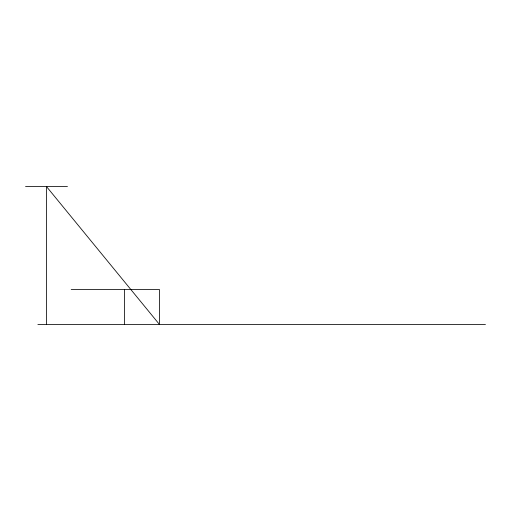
<?xml version="1.0" encoding="UTF-8"?>
<svg xmlns="http://www.w3.org/2000/svg" width="511" height="511" viewBox="0 0 511 511"><rect width="100%" height="100%" fill="white"/><g stroke="black" fill="none" stroke-linecap="round" stroke-linejoin="round"><path stroke-width="0.77" d="M25.55 186.579L67.465 186.579M71.189 289.488L159.432 289.488L159.432 324.421L46.507 186.579L46.507 324.421M37.878 324.421L485.45 324.421M124.505 289.488L124.505 324.421"/></g></svg>
